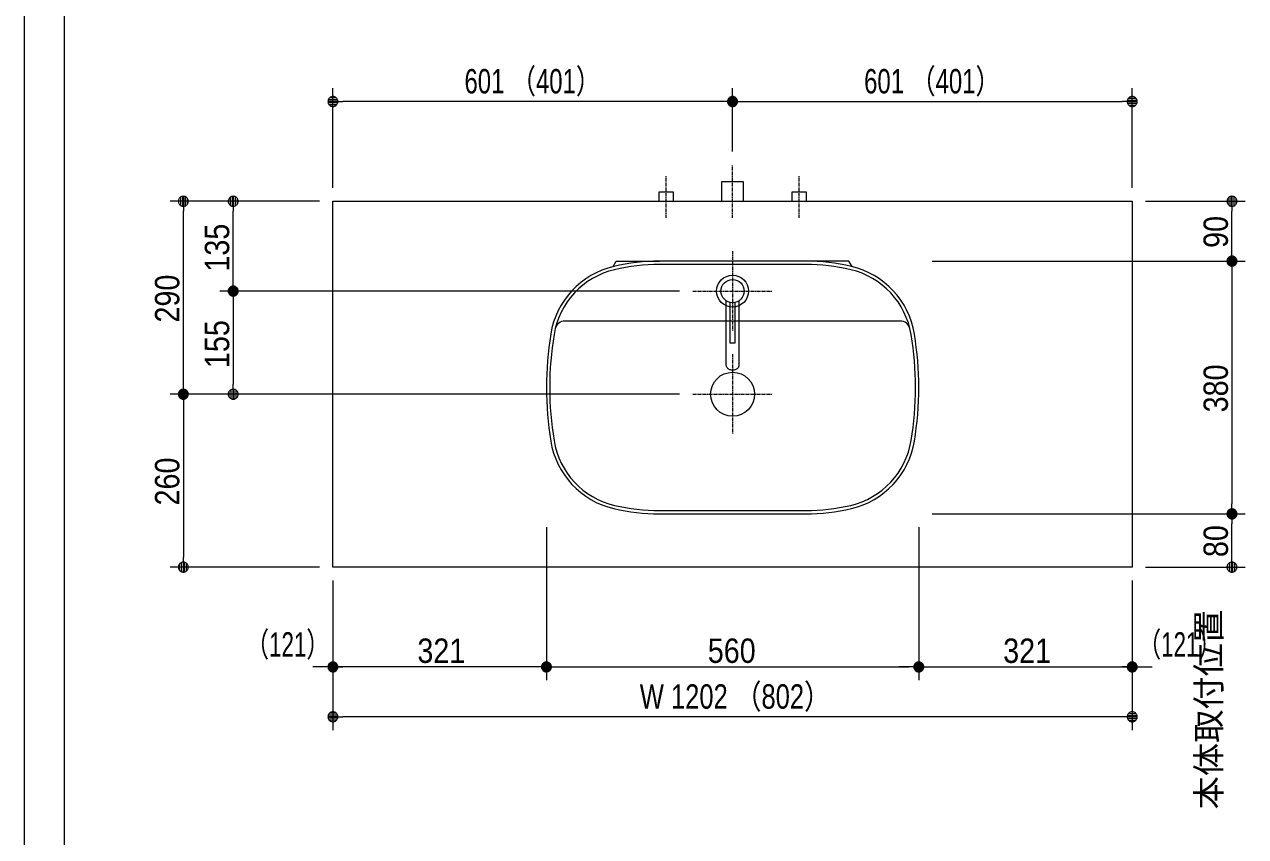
# Model space of a CAD drawing. Units: millimetres, scale not verified. Extents: x -6062 to 6062, y -3045 to 3045.
# Drawn here: x -5788 to -3951, y -775 to 446 of the extents above; entities that cross this region are included whole.
import ezdxf
from ezdxf.enums import TextEntityAlignment as Align

# ---------------------------------------------------------------- set-up
doc = ezdxf.new("R2010")
doc.units = ezdxf.units.MM
doc.header["$LTSCALE"] = 20
doc.linetypes.add('CHAIN1', pattern=[8, 5, -1, 1, -1])
for name, color, linetype, lineweight in [('0-0_1図面枠', 7, 'Continuous', 9), ('0-1_5ボウル・キャビネット', 7, 'Continuous', 9), ('0-2_2寸法-1', 7, 'Continuous', 9), ('0-3_0', 7, 'Continuous', 9), ('0-4_2寸法-2', 7, 'Continuous', 9), ('0-6_4給排水', 7, 'Continuous', 9)]:
    doc.layers.add(name, color=color, linetype=linetype, lineweight=lineweight)
doc.styles.add('ＭＳ Ｐゴシック', font='')
doc.styles.get('ＭＳ Ｐゴシック').set_extended_font_data('MS PGothic')

# ---------------------------------------------------------------- blocks, each defined once
blk = doc.blocks.new('グループ-2')
at = {"layer": '0-0_1図面枠'}
blk.add_lwpolyline([(-80000, 55400), (80000, 55400), (80000, -55400), (-80000, -55400)], close=True, dxfattribs=at)
blk = doc.blocks.new('図面枠')
at = {"layer": '0-0_1図面枠'}
blk.add_blockref('グループ-2', (0, 0), dxfattribs=at)
blk = doc.blocks.new('グループ-4')
at = {"layer": '0-0_1図面枠'}
blk.add_line((-78800, 41000), (-78800, -48600), dxfattribs=at)
blk = doc.blocks.new('_Dot')
at = {"layer": '0-3_0'}
for p, q in [((-10, 0), (-20, 0)), ((9.78, 2), (-9.78, 2)), ((7.99, 6), (-7.99, 6)), ((9.16, -3.98), (-9.16, -3.98)), ((6, -7.98), (-6, -7.98))]:
    blk.add_line(p, q, dxfattribs=at)
for points in [[(10, 0), (9.92, 1.25), (9.69, 2.49), (9.3, 3.68), (8.76, 4.82), (8.09, 5.88), (7.29, 6.85), (6.37, 7.71), (5.36, 8.44), (4.26, 9.05), (3.09, 9.51), (1.87, 9.82), (0.63, 9.98), (-0.63, 9.98), (-1.87, 9.82), (-3.09, 9.51), (-4.26, 9.05), (-5.36, 8.44), (-6.37, 7.71), (-7.29, 6.85), (-8.09, 5.88), (-8.76, 4.82), (-9.3, 3.68), (-9.69, 2.49), (-9.92, 1.25), (-10, 0), (0, 0)], [(-10, 0), (-9.92, -1.25), (-9.69, -2.49), (-9.3, -3.68), (-8.76, -4.82), (-8.09, -5.88), (-7.29, -6.85), (-6.37, -7.71), (-5.36, -8.44), (-4.26, -9.05), (-3.09, -9.51), (-1.87, -9.82), (-0.63, -9.98), (0.63, -9.98), (1.87, -9.82), (3.09, -9.51), (4.26, -9.05), (5.36, -8.44), (6.37, -7.71), (7.29, -6.85), (8.09, -5.88), (8.76, -4.82), (9.3, -3.68), (9.69, -2.49), (9.92, -1.25), (10, 0), (0, 0)]]:
    blk.add_lwpolyline(points, close=True, dxfattribs=at)
blk = doc.blocks.new('グループ-42')
at = {"layer": '0-1_5ボウル・キャビネット'}
for p, q in [((-56500, 1800), (-60900, 1800)), ((-56500, 1700), (-60900, 1700)), ((-53656.5, 0), (-63743.5, 0)), ((-60900, -5700), (-56500, -5700)), ((-60900, -5800), (-56500, -5800))]:
    blk.add_line(p, q, dxfattribs=at)
for points in [[(-62295, 1635.5), (-62200, 1800), (-60900, 1800)], [(-55105, 1635.5), (-55200, 1800), (-56500, 1800)]]:
    blk.add_lwpolyline(points, dxfattribs=at)
for centre, radius, start, end in [((-61702.3, -793.2), 2500, 103.25116, 170.74039), ((-61702.3, -793.2), 2400, 103.25116, 170.74039), ((-60900, -4200), 6000, 90, 103.25116), ((-60900, -4200), 5900, 90, 103.25116), ((-56500, -4200), 6000, 76.74884, 90), ((-56500, -4200), 5900, 76.74884, 90), ((-55697.7, -793.2), 2400, 9.25961, 76.74884), ((-55697.7, -793.2), 2500, 9.25961, 76.74884), ((-63743.5, -300), 300, 90, 166.41711), ((-53656.5, -300), 300, 13.58289, 90), ((-54300, -2000), 10000, 170.74039, 189.25961), ((-54300, -2000), 9900, 170.74039, 189.25961), ((-63100, -2000), 9900, 350.74039, 9.25961), ((-63100, -2000), 10000, 350.74039, 9.25961), ((-61702.3, -3206.8), 2500, 189.25961, 256.74884), ((-61702.3, -3206.8), 2400, 189.25961, 256.74884), ((-55697.7, -3206.8), 2400, 283.25116, 350.74039), ((-55697.7, -3206.8), 2500, 283.25116, 350.74039), ((-60900, 200), 6000, 256.74884, 270), ((-60900, 200), 5900, 256.74884, 270), ((-56500, 200), 5900, 270, 283.25116), ((-56500, 200), 6000, 270, 283.25116)]:
    blk.add_arc(centre, radius, start, end, dxfattribs=at)
blk = doc.blocks.new('グループ-43')
at = {"layer": '0-1_5ボウル・キャビネット', "linetype": 'CHAIN1'}
for p, q in [((-58700, -1000), (-58700, -3400)), ((-59900, -2200), (-57500, -2200))]:
    blk.add_line(p, q, dxfattribs=at)
at = {"layer": '0-1_5ボウル・キャビネット'}
blk.add_circle((-58700, -2200), 660, dxfattribs=at)
blk = doc.blocks.new('グループ-44')
at = {"layer": '0-6_4給排水', "linetype": 'CHAIN1'}
for p, q in [((-58700, 2100), (-58700, -300)), ((-59900, 900), (-57500, 900))]:
    blk.add_line(p, q, dxfattribs=at)
at = {"layer": '0-6_4給排水'}
for points in [[(-58900, 612.8), (-58900, -1317.1), (-58899.2, -1330.8), (-58896.7, -1345), (-58892.3, -1359.2), (-58886, -1373.5), (-58877.7, -1387.4), (-58867.4, -1400.9), (-58855.3, -1413.6), (-58841.4, -1425.4), (-58826.1, -1436), (-58809.4, -1445.3), (-58791.9, -1453.2), (-58773.6, -1459.5), (-58755, -1464.4), (-58736.4, -1467.7), (-58718, -1469.7), (-58700, -1470.3), (-58682, -1469.7), (-58663.6, -1467.7), (-58645, -1464.4), (-58626.4, -1459.5), (-58608.1, -1453.2), (-58590.6, -1445.3), (-58573.9, -1436), (-58558.6, -1425.4), (-58544.7, -1413.6), (-58532.6, -1400.9), (-58522.3, -1387.4), (-58514, -1373.5), (-58507.7, -1359.2), (-58503.3, -1345), (-58500.8, -1330.8), (-58500, -1317.1), (-58500, 612.8)], [(-58780, 559.3), (-58780, -660), (-58620, -660), (-58620, 559.3)]]:
    blk.add_lwpolyline(points, dxfattribs=at)
for radius in [480, 350]:
    blk.add_circle((-58700, 900), radius, dxfattribs=at)
blk = doc.blocks.new('グループ-70')
at = {"layer": '0-6_4給排水', "linetype": 'CHAIN1'}
blk.add_line((-58700, 3100), (-58700, 4700), dxfattribs=at)
at = {"layer": '0-6_4給排水'}
blk.add_lwpolyline([(-59020, 3600), (-59020, 4200), (-58380, 4200), (-58380, 3600)], dxfattribs=at)
blk = doc.blocks.new('止水栓_平面_W100')
at = {"layer": '0-6_4給排水', "linetype": 'CHAIN1'}
for p, q in [((-2000, -500), (-2000, 780)), ((2000, -500), (2000, 780))]:
    blk.add_line(p, q, dxfattribs=at)
at = {"layer": '0-6_4給排水'}
for points in [[(-2210, 0), (-2210, 280), (-1790, 280), (-1790, 0)], [(1790, 0), (1790, 280), (2210, 280), (2210, 0)]]:
    blk.add_lwpolyline(points, dxfattribs=at)

msp = doc.modelspace()

# ---------------------------------------------------------------- linework, layer by layer
at = {"layer": '0-1_5ボウル・キャビネット'}
msp.add_lwpolyline([(-5323.5, 180), (-4121.5, 180), (-4121.5, -370), (-5323.5, -370)], close=True, dxfattribs=at)
at = {"layer": '0-2_2寸法-1'}
for p, q in [((-5323.5, 200), (-5323.5, 350)), ((-4722.5, 255), (-4722.5, 350)), ((-4722.5, 255), (-4722.5, 350)), ((-4121.5, 200), (-4121.5, 350)), ((-4737.51, 330), (-5308.49, 330)), ((-4707.49, 330), (-4136.51, 330)), ((-5493.5, 180), (-5568.5, 180)), ((-5343.5, 180), (-5493.5, 180)), ((-4101.5, 180), (-3951.5, 180)), ((-5548.5, -94.99), (-5548.5, 164.99)), ((-5473.5, 60.01), (-5473.5, 164.99)), ((-3971.5, 105.01), (-3971.5, 164.99)), ((-4422.5, 90), (-3951.5, 90)), ((-4101.5, 90), (-3951.5, 90)), ((-3971.5, 74.99), (-3971.5, -274.99)), ((-4802.5, 45), (-5493.5, 45)), ((-4802.5, 45), (-5493.5, 45)), ((-5473.5, 29.99), (-5473.5, -94.99)), ((-5493.5, -110), (-5568.5, -110)), ((-5493.5, -110), (-5568.5, -110)), ((-4802.5, -110), (-5493.5, -110)), ((-5548.5, -125.01), (-5548.5, -354.99)), ((-4422.5, -290), (-3951.5, -290)), ((-4101.5, -290), (-3951.5, -290)), ((-5002.5, -310), (-5002.5, -540)), ((-4442.5, -310), (-4442.5, -540)), ((-3971.5, -354.99), (-3971.5, -305.01)), ((-5343.5, -370), (-5568.5, -370)), ((-4101.5, -370), (-3951.5, -370)), ((-5323.5, -390), (-5323.5, -540)), ((-5002.5, -390), (-5002.5, -540)), ((-4442.5, -390), (-4442.5, -540)), ((-4121.5, -390), (-4121.5, -540)), ((-5017.51, -520), (-5308.49, -520)), ((-4987.49, -520), (-4457.51, -520)), ((-4427.49, -520), (-4136.51, -520)), ((-5323.5, -540), (-5323.5, -615)), ((-4121.5, -540), (-4121.5, -615)), ((-4136.51, -595), (-5308.49, -595))]:
    msp.add_line(p, q, dxfattribs=at)
at = {"layer": '0-4_2寸法-2'}
for p, q in [((-5323.5, -390), (-5323.5, -540)), ((-5002.5, -390), (-5002.5, -540)), ((-4442.5, -390), (-4442.5, -540)), ((-4121.5, -390), (-4121.5, -540)), ((-5338.51, -520), (-5353.51, -520)), ((-5002.5, -520), (-5323.5, -520)), ((-4987.49, -520), (-4972.49, -520)), ((-4457.51, -520), (-4472.51, -520)), ((-4442.5, -520), (-4121.5, -520)), ((-4106.49, -520), (-4091.49, -520))]:
    msp.add_line(p, q, dxfattribs=at)

# ---------------------------------------------------------------- block references
at = {"layer": '0-0_1図面枠', "xscale": 0.05, "yscale": 0.05}
for name in ['図面枠', 'グループ-4']:
    msp.add_blockref(name, (-1787.5, 0), dxfattribs=at)
at = {"layer": '0-1_5ボウル・キャビネット', "xscale": 0.05, "yscale": 0.05}
for name in ['グループ-42', 'グループ-43']:
    msp.add_blockref(name, (-1787.5, 0), dxfattribs=at)
at = {"layer": '0-2_2寸法-1', "xscale": 0.7503418, "yscale": 0.7503418}
for p, rotation in [((-5323.5, 330), 180), ((-4722.5, 330), 180), ((-5548.5, 180), 90), ((-5473.5, 180), 90), ((-3971.5, 180), 90), ((-3971.5, 90), 270), ((-3971.5, 90), 90), ((-5473.5, 45), 270), ((-5473.5, 45), 90), ((-5548.5, -110), 270), ((-5548.5, -110), 90), ((-5473.5, -110), 270), ((-3971.5, -290), 270), ((-3971.5, -290), 90), ((-5548.5, -370), 270), ((-3971.5, -370), 270), ((-5323.5, -520), 180), ((-5002.5, -520), 180), ((-4442.5, -520), 180), ((-5323.5, -595), 180)]:
    msp.add_blockref('_Dot', p, dxfattribs=dict(at, rotation=rotation))
for p in [(-4722.5, 330), (-4121.5, 330), (-5002.5, -520), (-4442.5, -520), (-4121.5, -520), (-4121.5, -595)]:
    msp.add_blockref('_Dot', p, dxfattribs=at)
at = {"layer": '0-4_2寸法-2', "xscale": 0.7503418, "yscale": 0.7503418}
for p in [(-5323.5, -520), (-4442.5, -520)]:
    msp.add_blockref('_Dot', p, dxfattribs=at)
at = {"layer": '0-4_2寸法-2', "xscale": 0.7503418, "yscale": 0.7503418, "rotation": 180}
for p in [(-5002.5, -520), (-4121.5, -520)]:
    msp.add_blockref('_Dot', p, dxfattribs=at)
at = {"layer": '0-6_4給排水', "xscale": 0.05, "yscale": 0.05}
for name, p in [('グループ-70', (-1787.5, 0)), ('止水栓_平面_W100', (-4722.5, 180)), ('グループ-44', (-1787.5, 0))]:
    msp.add_blockref(name, p, dxfattribs=at)

# ---------------------------------------------------------------- texts
at = {"layer": '0-2_2寸法-1', "style": 'ＭＳ Ｐゴシック'}
for s, height, width, p in [('601 （401）', 36.66, 0.75, (-5125.7, 331.19)), ('601 （401）', 36.66, 0.75, (-4524.7, 331.19)), ('321', 36.66, 0.9, (-5196.52, -524.96)), ('560', 36.66, 0.9, (-4759.78, -524.96)), ('321', 36.66, 0.9, (-4315.52, -524.96)), ('W 1202 （802）', 36.69, 0.8, (-4862.07, -593.81))]:
    msp.add_text(s, height=height, dxfattribs=dict(at, width=width)).set_placement(p, align=Align.BOTTOM_LEFT)
at = {"layer": '0-2_2寸法-1', "style": 'ＭＳ Ｐゴシック', "width": 0.9}
for s, p in [('90', (-3966.54, 109.92)), ('135', (-5468.54, 74.28)), ('290', (-5543.54, -2.28)), ('155', (-5468.54, -70.72)), ('380', (-3966.54, -137.28)), ('260', (-5543.54, -277.28)), ('80', (-3966.54, -354.88))]:
    msp.add_text(s, height=36.66, rotation=90, dxfattribs=at).set_placement(p, align=Align.BOTTOM_LEFT)
at = {"layer": '0-4_2寸法-2', "style": 'ＭＳ Ｐゴシック'}
msp.add_text('本体取付位置', height=36.66, rotation=90, dxfattribs=at).set_placement((-3977.19, -734.14), align=Align.BOTTOM_LEFT)
at = {"layer": '0-4_2寸法-2', "style": 'ＭＳ Ｐゴシック', "width": 0.7}
for p in [(-5454.57, -515.51), (-4113, -515.51)]:
    msp.add_text('（121）', height=36.69, dxfattribs=at).set_placement(p, align=Align.BOTTOM_LEFT)

doc.saveas('drawing.dxf')
